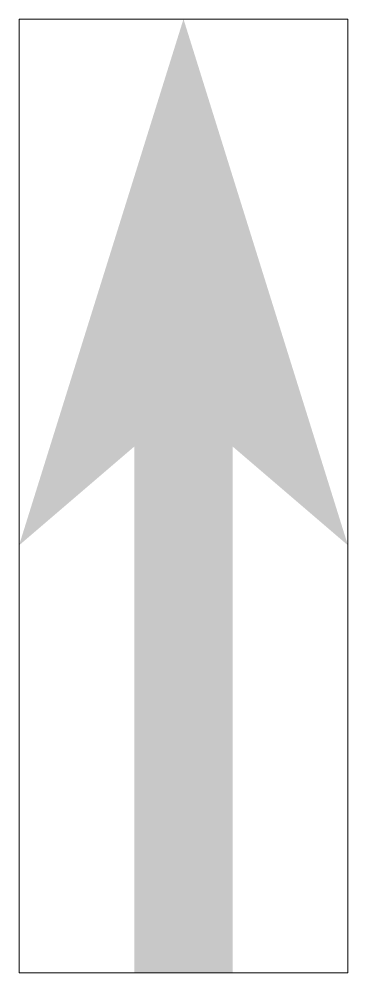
# Model space of a CAD drawing. Extents: x -1.67 to 1.67, y -4.83 to 4.83.
import ezdxf

# ---------------------------------------------------------------- set-up
doc = ezdxf.new("R2010")
doc.units = 0
doc.header["$LTSCALE"] = 0.01
doc.header["$MEASUREMENT"] = 0
doc.layers.get('0').update_dxf_attribs({"lineweight": 20})
doc.layers.get('Defpoints').update_dxf_attribs({"color": 111, "lineweight": 20})

msp = doc.modelspace()

# ---------------------------------------------------------------- hatches: boundary and pattern name
at = {"linetype": 'Continuous', "lineweight": 0}
h = msp.add_hatch(color=0, dxfattribs=at)
h.dxf.hatch_style = 1
h.paths.add_polyline_path([(-0.5, 0.5), (-0.5, -4.8333), (0.5, -4.8333), (0.5, 0.5), (1.6667, -0.5), (0, 4.8333), (-1.6667, -0.5)])

# ---------------------------------------------------------------- linework, layer by layer
at = {"layer": 'Defpoints'}
msp.add_lwpolyline([(-1.6667, -4.8333), (1.6667, -4.8333), (1.6667, 4.8333), (-1.6667, 4.8333)], close=True, dxfattribs=at)

doc.saveas('drawing.dxf')
